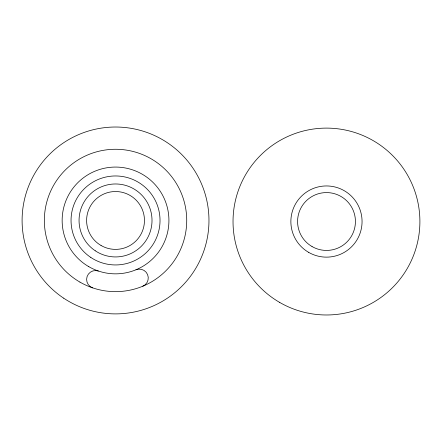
<?xml version="1.0" encoding="UTF-8"?>
<svg xmlns="http://www.w3.org/2000/svg" width="442" height="442" viewBox="0 0 442 442"><rect width="100%" height="100%" fill="white"/><g stroke="black" fill="none" stroke-linecap="round" stroke-linejoin="round"><path stroke-width="0.66" d="M92.654 287.864A8.901 8.901 0 0 1 87.085 276.576A8.901 8.901 0 0 1 98.373 271.012M135.965 269.78A8.901 8.901 0 0 1 147.595 274.598A8.901 8.901 0 0 1 142.777 286.223M63.626 298.146A93.433 93.433 0 0 0 208.768 226.564A93.433 93.433 0 0 0 74.212 136.655A93.433 93.433 0 0 0 63.626 298.146M101.074 245.503A28.918 28.918 0 0 0 144.457 220.453A28.918 28.918 0 0 0 101.074 195.408A28.918 28.918 0 0 0 101.074 245.503M88.836 266.692A53.394 53.394 0 0 0 168.927 220.453A53.394 53.394 0 0 0 88.836 174.22A53.394 53.394 0 0 0 88.836 266.692M79.941 282.106A71.19 71.19 0 0 0 186.723 220.453A71.19 71.19 0 0 0 79.941 158.805A71.19 71.19 0 0 0 79.941 282.106M90.814 257.448A44.493 44.493 0 0 0 159.932 223.365A44.493 44.493 0 0 0 95.853 180.551A44.493 44.493 0 0 0 90.814 257.448M95.268 250.791A36.482 36.482 0 0 0 151.938 222.84A36.482 36.482 0 0 0 99.4 187.734A36.482 36.482 0 0 0 95.268 250.791M279.747 302.461A93.433 93.433 0 0 0 419.9 221.547A93.433 93.433 0 0 0 279.747 140.628A93.433 93.433 0 0 0 279.747 302.461M308.671 252.371A35.592 35.592 0 0 0 362.059 221.547A35.592 35.592 0 0 0 308.671 190.717A35.592 35.592 0 0 0 308.671 252.371M312.046 246.548A28.918 28.918 0 0 0 355.429 221.503A28.918 28.918 0 0 0 312.046 196.458A28.918 28.918 0 0 0 312.046 246.548"/></g></svg>
